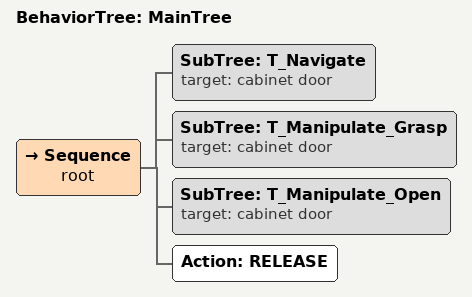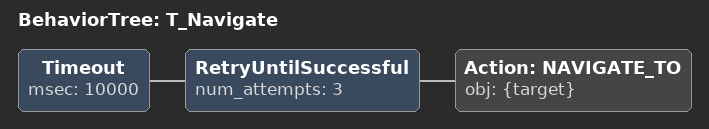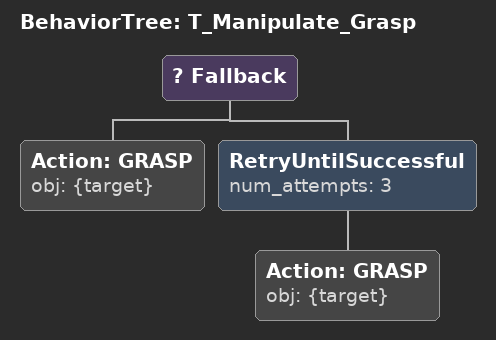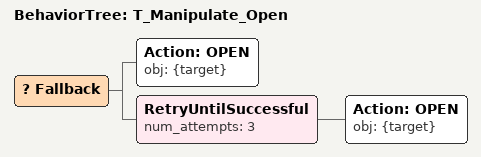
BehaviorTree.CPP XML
<root main_tree_to_execute="MainTree">
  <BehaviorTree ID="MainTree">
    <Sequence name="root">
      <!-- Timeout: Prevent stuck navigation to cabinet door -->
      <SubTree ID="T_Navigate" target="cabinet door"/>
      <!-- Fallback: Robust grasp with retry if collision/alignment issues -->
      <SubTree ID="T_Manipulate_Grasp" target="cabinet door"/>
      <!-- Fallback: Robust open with retry if stuck -->
      <SubTree ID="T_Manipulate_Open" target="cabinet door"/>
      <!-- Release after manipulation for stability -->
      <Action ID="RELEASE"/>
    </Sequence>
  </BehaviorTree>
  <BehaviorTree ID="T_Navigate">
    <Timeout msec="10000">
      <RetryUntilSuccessful num_attempts="3">
        <Action ID="NAVIGATE_TO" obj="{target}"/>
      </RetryUntilSuccessful>
    </Timeout>
  </BehaviorTree>
  <BehaviorTree ID="T_Manipulate_Grasp">
    <Fallback>
      <Action ID="GRASP" obj="{target}"/>
      <RetryUntilSuccessful num_attempts="3">
        <Action ID="GRASP" obj="{target}"/>
      </RetryUntilSuccessful>
    </Fallback>
  </BehaviorTree>
  <BehaviorTree ID="T_Manipulate_Open">
    <Fallback>
      <Action ID="OPEN" obj="{target}"/>
      <RetryUntilSuccessful num_attempts="3">
        <Action ID="OPEN" obj="{target}"/>
      </RetryUntilSuccessful>
    </Fallback>
  </BehaviorTree>
</root>
